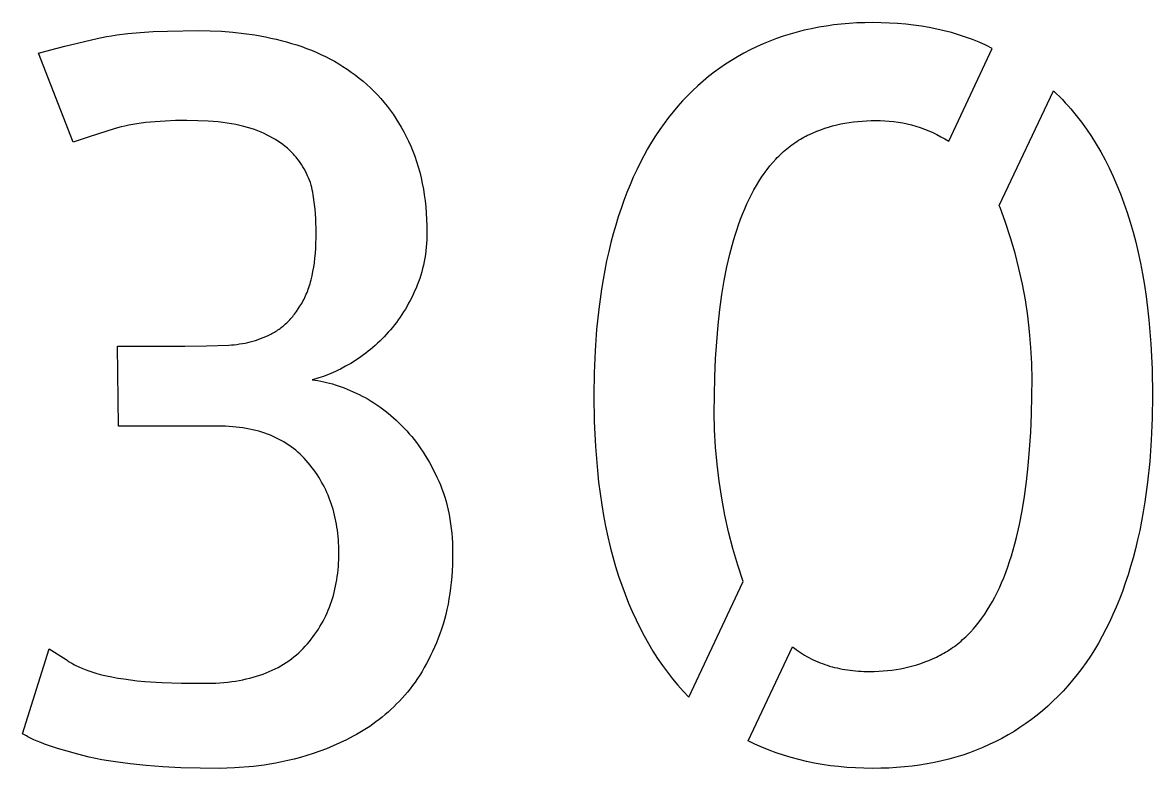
# Model space of a CAD drawing. Header units: millimetres. Extents: x 9.6 to 80, y 10 to 75.
# Drawn here: x 9.77 to 17.44, y 9.97 to 15.03 of the extents above; entities that cross this region are included whole.
import ezdxf

# ---------------------------------------------------------------- set-up
doc = ezdxf.new("R2010")
doc.units = ezdxf.units.MM
doc.header["$MEASUREMENT"] = 0
doc.layers.add('Layer 05', color=6, linetype='Continuous', true_color=0xff00ff)

msp = doc.modelspace()

# ---------------------------------------------------------------- linework, layer by layer
at = {"layer": 'Layer 05'}
for p, q in [((10.4869, 14.9522), (10.5696, 14.9597)), ((10.5696, 14.9597), (10.6589, 14.9656)), ((10.6589, 14.9656), (10.7548, 14.9698)), ((10.7548, 14.9698), (10.9664, 14.9732)), ((10.9664, 14.9732), (11.0448, 14.9719)), ((11.0448, 14.9719), (11.1221, 14.9683)), ((11.1221, 14.9683), (11.1983, 14.9623)), ((11.1983, 14.9623), (11.2735, 14.9539)), ((15.0311, 14.9626), (14.9834, 14.9491)), ((15.0794, 14.9748), (15.0311, 14.9626)), ((15.1284, 14.9857), (15.0794, 14.9748)), ((15.178, 14.9954), (15.1284, 14.9857)), ((15.2282, 15.0037), (15.178, 14.9954)), ((15.2792, 15.0108), (15.2282, 15.0037)), ((15.3307, 15.0166), (15.2792, 15.0108)), ((15.383, 15.0211), (15.3307, 15.0166)), ((15.4359, 15.0243), (15.383, 15.0211)), ((15.4894, 15.0262), (15.4359, 15.0243)), ((15.5436, 15.0268), (15.4894, 15.0262)), ((15.6011, 15.0262), (15.5436, 15.0268)), ((15.6576, 15.0241), (15.6011, 15.0262)), ((15.7133, 15.0207), (15.6576, 15.0241)), ((15.768, 15.0159), (15.7133, 15.0207)), ((15.8219, 15.0098), (15.768, 15.0159)), ((15.8749, 15.0023), (15.8219, 15.0098)), ((15.927, 14.9934), (15.8749, 15.0023)), ((15.9782, 14.9832), (15.927, 14.9934)), ((16.0285, 14.9716), (15.9782, 14.9832)), ((16.0779, 14.9587), (16.0285, 14.9716)), ((10.0596, 14.8674), (10.2785, 14.9195)), ((10.2785, 14.9195), (10.3091, 14.926)), ((10.3091, 14.926), (10.3414, 14.932)), ((10.3414, 14.932), (10.3753, 14.9377)), ((10.3753, 14.9377), (10.4109, 14.943)), ((10.4109, 14.943), (10.4869, 14.9522)), ((11.2735, 14.9539), (11.3476, 14.943)), ((11.3476, 14.943), (11.4207, 14.9297)), ((11.4207, 14.9297), (11.4569, 14.9222)), ((11.4569, 14.9222), (11.4928, 14.9141)), ((11.4928, 14.9141), (11.5284, 14.9053)), ((11.5284, 14.9053), (11.5638, 14.896)), ((11.5638, 14.896), (11.5987, 14.886)), ((11.5987, 14.886), (11.6331, 14.8753)), ((14.7994, 14.8823), (14.755, 14.8624)), ((14.8444, 14.901), (14.7994, 14.8823)), ((14.8901, 14.9183), (14.8444, 14.901)), ((14.9365, 14.9344), (14.8901, 14.9183)), ((14.9834, 14.9491), (14.9365, 14.9344)), ((16.1264, 14.9444), (16.0779, 14.9587)), ((16.1741, 14.9287), (16.1264, 14.9444)), ((16.2208, 14.9117), (16.1741, 14.9287)), ((16.2667, 14.8932), (16.2208, 14.9117)), ((16.3116, 14.8735), (16.2667, 14.8932)), ((9.8792, 14.8188), (9.9646, 14.8427)), ((10.1141, 14.2148), (9.8792, 14.8188)), ((9.9646, 14.8427), (10.0596, 14.8674)), ((11.6331, 14.8753), (11.667, 14.8638)), ((11.667, 14.8638), (11.7003, 14.8517)), ((11.7003, 14.8517), (11.7331, 14.8389)), ((11.7331, 14.8389), (11.7653, 14.8253)), ((11.7653, 14.8253), (11.7969, 14.8111)), ((11.7969, 14.8111), (11.828, 14.7961)), ((14.6686, 14.8189), (14.6267, 14.7954)), ((14.7114, 14.8413), (14.6686, 14.8189)), ((14.755, 14.8624), (14.7114, 14.8413)), ((16.0604, 14.2215), (16.3557, 14.8523)), ((16.3557, 14.8523), (16.3116, 14.8735)), ((11.828, 14.7961), (11.8586, 14.7805)), ((11.8586, 14.7805), (11.8886, 14.7641)), ((11.8886, 14.7641), (11.918, 14.747)), ((11.918, 14.747), (11.9469, 14.7292)), ((11.9469, 14.7292), (11.9753, 14.7107)), ((14.5453, 14.7449), (14.5059, 14.7179)), ((14.5856, 14.7708), (14.5453, 14.7449)), ((14.6267, 14.7954), (14.5856, 14.7708)), ((11.9753, 14.7107), (12.0031, 14.6915)), ((12.0031, 14.6915), (12.0303, 14.6716)), ((12.0303, 14.6716), (12.057, 14.651)), ((14.4295, 14.6602), (14.3926, 14.6297)), ((14.4673, 14.6896), (14.4295, 14.6602)), ((14.5059, 14.7179), (14.4673, 14.6896)), ((12.057, 14.651), (12.0831, 14.6297)), ((12.0831, 14.6297), (12.1085, 14.6076)), ((12.1085, 14.6076), (12.1333, 14.5848)), ((12.1333, 14.5848), (12.1573, 14.5612)), ((14.3565, 14.5979), (14.3213, 14.565)), ((14.3926, 14.6297), (14.3565, 14.5979)), ((12.1573, 14.5612), (12.1807, 14.537)), ((12.1807, 14.537), (12.2033, 14.512)), ((12.2033, 14.512), (12.2253, 14.4862)), ((14.2869, 14.5308), (14.2534, 14.4955)), ((14.3213, 14.565), (14.2869, 14.5308)), ((16.4027, 13.7852), (16.7718, 14.5638)), ((16.7718, 14.5638), (16.7922, 14.5443)), ((16.7922, 14.5443), (16.8123, 14.5244)), ((16.8123, 14.5244), (16.8321, 14.504)), ((16.8321, 14.504), (16.8516, 14.4833)), ((12.2253, 14.4862), (12.2466, 14.4597)), ((12.2466, 14.4597), (12.2673, 14.4325)), ((12.2673, 14.4325), (12.2872, 14.4046)), ((14.2206, 14.4591), (14.1888, 14.4214)), ((14.2534, 14.4955), (14.2206, 14.4591)), ((16.8516, 14.4833), (16.8707, 14.4622)), ((16.8707, 14.4622), (16.8896, 14.4407)), ((16.8896, 14.4407), (16.9264, 14.3964)), ((10.6082, 14.3482), (10.5779, 14.3444)), ((10.6718, 14.3544), (10.6082, 14.3482)), ((10.7393, 14.3589), (10.6718, 14.3544)), ((10.8107, 14.3615), (10.7393, 14.3589)), ((10.8859, 14.3624), (10.8107, 14.3615)), ((10.961, 14.3613), (10.8859, 14.3624)), ((11.0319, 14.358), (10.961, 14.3613)), ((11.0658, 14.3555), (11.0319, 14.358)), ((11.0986, 14.3525), (11.0658, 14.3555)), ((11.1303, 14.3489), (11.0986, 14.3525)), ((11.1611, 14.3448), (11.1303, 14.3489)), ((12.2872, 14.4046), (12.3065, 14.3759)), ((12.3065, 14.3759), (12.3251, 14.3465)), ((12.3251, 14.3465), (12.343, 14.3163)), ((14.1577, 14.3826), (14.1275, 14.3425)), ((14.1888, 14.4214), (14.1577, 14.3826)), ((15.3555, 14.3444), (15.3841, 14.3492)), ((15.3841, 14.3492), (15.4131, 14.3532)), ((15.4131, 14.3532), (15.4425, 14.3565)), ((15.4425, 14.3565), (15.4723, 14.3591)), ((15.4723, 14.3591), (15.5024, 14.3609)), ((15.5024, 14.3609), (15.5329, 14.362)), ((15.5329, 14.362), (15.5638, 14.3624)), ((15.5638, 14.3624), (15.5946, 14.3623)), ((15.5946, 14.3623), (15.6253, 14.3611)), ((15.6253, 14.3611), (15.656, 14.3589)), ((15.656, 14.3589), (15.6867, 14.3556)), ((15.6867, 14.3556), (15.7171, 14.3513)), ((15.7171, 14.3513), (15.7475, 14.3459)), ((15.7475, 14.3459), (15.7776, 14.3396)), ((16.9264, 14.3964), (16.9619, 14.3505)), ((16.9619, 14.3505), (16.9963, 14.303)), ((10.3926, 14.3054), (10.2307, 14.2542)), ((10.4162, 14.3123), (10.3926, 14.3054)), ((10.4407, 14.3187), (10.4162, 14.3123)), ((10.4662, 14.3248), (10.4407, 14.3187)), ((10.4927, 14.3303), (10.4662, 14.3248)), ((10.5201, 14.3355), (10.4927, 14.3303)), ((10.5485, 14.3401), (10.5201, 14.3355)), ((10.5779, 14.3444), (10.5485, 14.3401)), ((11.1908, 14.3401), (11.1611, 14.3448)), ((11.2194, 14.3349), (11.1908, 14.3401)), ((11.247, 14.3291), (11.2194, 14.3349)), ((11.2735, 14.3228), (11.247, 14.3291)), ((11.299, 14.3159), (11.2735, 14.3228)), ((11.3234, 14.3085), (11.299, 14.3159)), ((11.3468, 14.3005), (11.3234, 14.3085)), ((11.3581, 14.2963), (11.3468, 14.3005)), ((11.3691, 14.2919), (11.3581, 14.2963)), ((11.3906, 14.283), (11.3691, 14.2919)), ((11.4114, 14.2736), (11.3906, 14.283)), ((11.4316, 14.264), (11.4114, 14.2736)), ((12.343, 14.3163), (12.3602, 14.2854)), ((12.3602, 14.2854), (12.3768, 14.2538)), ((14.0983, 14.3012), (14.0699, 14.2587)), ((14.1275, 14.3425), (14.0983, 14.3012)), ((15.1016, 14.2625), (15.1141, 14.2685)), ((15.1141, 14.2685), (15.1394, 14.2798)), ((15.1394, 14.2798), (15.1652, 14.2905)), ((15.1652, 14.2905), (15.1912, 14.3004)), ((15.1912, 14.3004), (15.2177, 14.3096)), ((15.2177, 14.3096), (15.2445, 14.318)), ((15.2445, 14.318), (15.2717, 14.3257)), ((15.2717, 14.3257), (15.2993, 14.3327)), ((15.2993, 14.3327), (15.3272, 14.3389)), ((15.3272, 14.3389), (15.3555, 14.3444)), ((15.7776, 14.3396), (15.8075, 14.3322)), ((15.8075, 14.3322), (15.8371, 14.3238)), ((15.8371, 14.3238), (15.8664, 14.3143)), ((15.8664, 14.3143), (15.8954, 14.3039)), ((15.8954, 14.3039), (15.924, 14.2926)), ((15.924, 14.2926), (15.9522, 14.2802)), ((15.9522, 14.2802), (15.98, 14.2669)), ((16.9963, 14.303), (17.0294, 14.2538)), ((10.2307, 14.2542), (10.1141, 14.2148)), ((11.4511, 14.254), (11.4316, 14.264)), ((11.47, 14.2436), (11.4511, 14.254)), ((11.4882, 14.233), (11.47, 14.2436)), ((11.5058, 14.2219), (11.4882, 14.233)), ((11.5227, 14.2106), (11.5058, 14.2219)), ((11.5389, 14.1989), (11.5227, 14.2106)), ((11.5545, 14.1868), (11.5389, 14.1989)), ((12.3768, 14.2538), (12.3926, 14.2215)), ((12.3926, 14.2215), (12.4077, 14.1884)), ((14.0424, 14.215), (14.0158, 14.17)), ((14.0699, 14.2587), (14.0424, 14.215)), ((14.9828, 14.1884), (14.9942, 14.197)), ((14.9942, 14.197), (15.0056, 14.2053)), ((15.0056, 14.2053), (15.0172, 14.2133)), ((15.0172, 14.2133), (15.0289, 14.2211)), ((15.0289, 14.2211), (15.0407, 14.2286)), ((15.0407, 14.2286), (15.0526, 14.2359)), ((15.0526, 14.2359), (15.0647, 14.2429)), ((15.0647, 14.2429), (15.0769, 14.2497)), ((15.0769, 14.2497), (15.0892, 14.2562)), ((15.0892, 14.2562), (15.1016, 14.2625)), ((15.98, 14.2669), (16.0073, 14.2527)), ((16.0073, 14.2527), (16.0341, 14.2375)), ((16.0341, 14.2375), (16.0604, 14.2215)), ((17.0294, 14.2538), (17.0612, 14.203)), ((17.0612, 14.203), (17.0919, 14.1506)), ((11.562, 14.1807), (11.5545, 14.1868)), ((11.5694, 14.1744), (11.562, 14.1807)), ((11.5766, 14.1681), (11.5694, 14.1744)), ((11.5837, 14.1617), (11.5766, 14.1681)), ((11.5906, 14.1552), (11.5837, 14.1617)), ((11.5973, 14.1486), (11.5906, 14.1552)), ((11.6039, 14.142), (11.5973, 14.1486)), ((11.6103, 14.1352), (11.6039, 14.142)), ((11.6165, 14.1284), (11.6103, 14.1352)), ((11.6226, 14.1215), (11.6165, 14.1284)), ((11.6285, 14.1145), (11.6226, 14.1215)), ((12.4077, 14.1884), (12.4217, 14.1546)), ((12.4217, 14.1546), (12.4348, 14.12)), ((12.4348, 14.12), (12.4469, 14.0847)), ((13.99, 14.1238), (13.9652, 14.0764)), ((14.0158, 14.17), (13.99, 14.1238)), ((14.8963, 14.1107), (14.9067, 14.1213)), ((14.9067, 14.1213), (14.9172, 14.1317)), ((14.9172, 14.1317), (14.9279, 14.1418)), ((14.9279, 14.1418), (14.9386, 14.1516)), ((14.9386, 14.1516), (14.9495, 14.1612)), ((14.9495, 14.1612), (14.9605, 14.1705)), ((14.9605, 14.1705), (14.9716, 14.1796)), ((14.9716, 14.1796), (14.9828, 14.1884)), ((17.0919, 14.1506), (17.1213, 14.0966)), ((11.6342, 14.1074), (11.6285, 14.1145)), ((11.6453, 14.093), (11.6342, 14.1074)), ((11.6558, 14.0785), (11.6453, 14.093)), ((11.6657, 14.0639), (11.6558, 14.0785)), ((11.6751, 14.0491), (11.6657, 14.0639)), ((11.684, 14.0341), (11.6751, 14.0491)), ((12.4469, 14.0847), (12.4581, 14.0487)), ((12.4581, 14.0487), (12.4683, 14.012)), ((13.9652, 14.0764), (13.9413, 14.0277)), ((14.8268, 14.0294), (14.8461, 14.0539)), ((14.8461, 14.0539), (14.8658, 14.0774)), ((14.8658, 14.0774), (14.886, 14.0999)), ((14.886, 14.0999), (14.8963, 14.1107)), ((17.1213, 14.0966), (17.1494, 14.0409)), ((17.1494, 14.0409), (17.1764, 13.9836)), ((11.6923, 14.019), (11.684, 14.0341)), ((11.7, 14.0037), (11.6923, 14.019)), ((11.7072, 13.9883), (11.7, 14.0037)), ((11.7139, 13.9727), (11.7072, 13.9883)), ((11.72, 13.9569), (11.7139, 13.9727)), ((12.4683, 14.012), (12.4775, 13.9745)), ((12.4775, 13.9745), (12.4857, 13.9362)), ((13.9182, 13.9778), (13.8961, 13.9266)), ((13.9413, 14.0277), (13.9182, 13.9778)), ((14.7718, 13.9497), (14.7897, 13.9773)), ((14.7897, 13.9773), (14.808, 14.0038)), ((14.808, 14.0038), (14.8268, 14.0294)), ((17.1764, 13.9836), (17.2021, 13.9247)), ((11.7255, 13.941), (11.72, 13.9569)), ((11.7305, 13.9249), (11.7255, 13.941)), ((11.7349, 13.9087), (11.7305, 13.9249)), ((11.7388, 13.8923), (11.7349, 13.9087)), ((11.7422, 13.8758), (11.7388, 13.8923)), ((12.4857, 13.9362), (12.493, 13.8973)), ((12.493, 13.8973), (12.4993, 13.8576)), ((13.8961, 13.9266), (13.8748, 13.8743)), ((14.7212, 13.8608), (14.7376, 13.8914)), ((14.7376, 13.8914), (14.7544, 13.921)), ((14.7544, 13.921), (14.7718, 13.9497)), ((17.2021, 13.9247), (17.2266, 13.8642)), ((11.745, 13.8591), (11.7422, 13.8758)), ((11.7538, 13.7928), (11.745, 13.8591)), ((12.4993, 13.8576), (12.5047, 13.8172)), ((12.5047, 13.8172), (12.509, 13.776)), ((13.8544, 13.8207), (13.835, 13.7658)), ((13.8748, 13.8743), (13.8544, 13.8207)), ((14.69, 13.7964), (14.7053, 13.8291)), ((14.7053, 13.8291), (14.7212, 13.8608)), ((17.2266, 13.8642), (17.2498, 13.802)), ((11.7572, 13.7603), (11.7538, 13.7928)), ((11.7601, 13.7282), (11.7572, 13.7603)), ((12.509, 13.776), (12.5124, 13.7341)), ((12.5124, 13.7341), (12.5148, 13.6915)), ((13.835, 13.7658), (13.8164, 13.7098)), ((14.6607, 13.7279), (14.6751, 13.7626)), ((14.6751, 13.7626), (14.69, 13.7964)), ((16.4094, 13.7718), (16.4027, 13.7852)), ((16.4465, 13.6699), (16.4094, 13.7718)), ((17.2498, 13.802), (17.2718, 13.7383)), ((17.2718, 13.7383), (17.2925, 13.6728)), ((11.7623, 13.6965), (11.7601, 13.7282)), ((11.7638, 13.6653), (11.7623, 13.6965)), ((11.7648, 13.6344), (11.7638, 13.6653)), ((12.5148, 13.6915), (12.5163, 13.6481)), ((13.8164, 13.7098), (13.7987, 13.6525)), ((14.6205, 13.6175), (14.6334, 13.6553)), ((14.6334, 13.6553), (14.6468, 13.6921)), ((14.6468, 13.6921), (14.6607, 13.7279)), ((16.4801, 13.5668), (16.4465, 13.6699)), ((17.2925, 13.6728), (17.3119, 13.6058)), ((11.7651, 13.604), (11.7648, 13.6344)), ((11.7648, 13.5668), (11.7651, 13.604)), ((12.5165, 13.5782), (12.5156, 13.5526)), ((12.5163, 13.6481), (12.5168, 13.604)), ((12.5168, 13.604), (12.5165, 13.5782)), ((13.7819, 13.594), (13.766, 13.5342)), ((13.7987, 13.6525), (13.7819, 13.594)), ((14.5963, 13.5388), (14.6082, 13.5787)), ((14.6082, 13.5787), (14.6205, 13.6175)), ((17.3119, 13.6058), (17.33, 13.5371)), ((11.762, 13.4957), (11.7637, 13.5307)), ((11.7637, 13.5307), (11.7648, 13.5668)), ((12.5122, 13.5023), (12.5096, 13.4776)), ((12.5142, 13.5273), (12.5122, 13.5023)), ((12.5156, 13.5526), (12.5142, 13.5273)), ((13.766, 13.5342), (13.7512, 13.4733)), ((14.574, 13.456), (14.5963, 13.5388)), ((16.5104, 13.4626), (16.4801, 13.5668)), ((17.33, 13.5371), (17.3467, 13.4669)), ((11.7528, 13.3973), (11.7566, 13.429)), ((11.7566, 13.429), (11.7596, 13.4618)), ((11.7596, 13.4618), (11.762, 13.4957)), ((12.5026, 13.429), (12.4983, 13.4052)), ((12.5064, 13.4532), (12.5026, 13.429)), ((12.5096, 13.4776), (12.5064, 13.4532)), ((13.7512, 13.4733), (13.7374, 13.4112)), ((14.5537, 13.3691), (14.574, 13.456)), ((16.5371, 13.3575), (16.5104, 13.4626)), ((17.3467, 13.4669), (17.3621, 13.395)), ((11.7433, 13.3372), (11.7484, 13.3667)), ((11.7484, 13.3667), (11.7528, 13.3973)), ((12.4879, 13.3584), (12.4819, 13.3354)), ((12.4934, 13.3816), (12.4879, 13.3584)), ((12.4983, 13.4052), (12.4934, 13.3816)), ((13.7246, 13.3479), (13.7129, 13.2835)), ((13.7374, 13.4112), (13.7246, 13.3479)), ((14.5355, 13.2777), (14.5537, 13.3691)), ((16.5604, 13.2516), (16.5371, 13.3575)), ((17.3621, 13.395), (17.3761, 13.3214)), ((11.7275, 13.2683), (11.731, 13.2816)), ((11.731, 13.2816), (11.7375, 13.3089)), ((11.7375, 13.3089), (11.7433, 13.3372)), ((12.468, 13.2903), (12.4603, 13.2682)), ((12.4753, 13.3127), (12.468, 13.2903)), ((12.4819, 13.3354), (12.4753, 13.3127)), ((13.7129, 13.2835), (13.7021, 13.2179)), ((14.5195, 13.1812), (14.5355, 13.2777)), ((17.3761, 13.3214), (17.3888, 13.2463)), ((11.6983, 13.1834), (11.703, 13.1947)), ((11.703, 13.1947), (11.7075, 13.2063)), ((11.7075, 13.2063), (11.7118, 13.2182)), ((11.7118, 13.2182), (11.716, 13.2303)), ((11.716, 13.2303), (11.72, 13.2427)), ((11.72, 13.2427), (11.7239, 13.2554)), ((11.7239, 13.2554), (11.7275, 13.2683)), ((12.4336, 13.2036), (12.4239, 13.1827)), ((12.443, 13.2248), (12.4336, 13.2036)), ((12.4519, 13.2464), (12.443, 13.2248)), ((12.4603, 13.2682), (12.4519, 13.2464)), ((13.7021, 13.2179), (13.6837, 13.0831)), ((16.5802, 13.1449), (16.5604, 13.2516)), ((17.3888, 13.2463), (17.4002, 13.1695)), ((11.6553, 13.1021), (11.6668, 13.1212)), ((11.6668, 13.1212), (11.6779, 13.1409)), ((11.6779, 13.1409), (11.6832, 13.1511)), ((11.6832, 13.1511), (11.6884, 13.1616)), ((11.6884, 13.1616), (11.6934, 13.1724)), ((11.6934, 13.1724), (11.6983, 13.1834)), ((12.3929, 13.1221), (12.3819, 13.1026)), ((12.4035, 13.142), (12.3929, 13.1221)), ((12.4139, 13.1622), (12.4035, 13.142)), ((12.4239, 13.1827), (12.4139, 13.1622)), ((14.5057, 13.0797), (14.5195, 13.1812)), ((16.5965, 13.0377), (16.5802, 13.1449)), ((17.4002, 13.1695), (17.4102, 13.0911)), ((11.6058, 13.0333), (11.6123, 13.0413)), ((11.6123, 13.0413), (11.6187, 13.0494)), ((11.6187, 13.0494), (11.6251, 13.0578)), ((11.6251, 13.0578), (11.6313, 13.0663)), ((11.6313, 13.0663), (11.6435, 13.0838)), ((11.6435, 13.0838), (11.6553, 13.1021)), ((12.3472, 13.0461), (12.3349, 13.0279)), ((12.3591, 13.0646), (12.3472, 13.0461)), ((12.3706, 13.0834), (12.3591, 13.0646)), ((12.3819, 13.1026), (12.3706, 13.0834)), ((13.6837, 13.0831), (13.6694, 12.9435)), ((14.4941, 12.9732), (14.5057, 13.0797)), ((17.4102, 13.0911), (17.4189, 13.011)), ((11.5357, 12.9639), (11.5431, 12.97)), ((11.5431, 12.97), (11.5504, 12.9763)), ((11.5504, 12.9763), (11.5577, 12.9828)), ((11.5577, 12.9828), (11.5648, 12.9895)), ((11.5648, 12.9895), (11.5719, 12.9963)), ((11.5719, 12.9963), (11.5789, 13.0034)), ((11.5789, 13.0034), (11.5857, 13.0106)), ((11.5857, 13.0106), (11.5925, 13.018)), ((11.5925, 13.018), (11.5992, 13.0256)), ((11.5992, 13.0256), (11.6058, 13.0333)), ((12.2964, 12.9755), (12.2829, 12.9587)), ((12.3096, 12.9927), (12.2964, 12.9755)), ((12.3224, 13.0101), (12.3096, 12.9927)), ((12.3349, 13.0279), (12.3224, 13.0101)), ((14.4847, 12.8616), (14.4941, 12.9732)), ((16.6091, 12.9299), (16.5965, 13.0377)), ((17.4189, 13.011), (17.4262, 12.9293)), ((11.3882, 12.883), (11.4055, 12.8897)), ((11.4055, 12.8897), (11.4226, 12.8969)), ((11.4226, 12.8969), (11.4395, 12.9046)), ((11.4395, 12.9046), (11.4564, 12.9128)), ((11.4564, 12.9128), (11.4647, 12.917)), ((11.4647, 12.917), (11.473, 12.9215)), ((11.473, 12.9215), (11.4811, 12.9262)), ((11.4811, 12.9262), (11.4892, 12.931)), ((11.4892, 12.931), (11.4972, 12.936)), ((11.4972, 12.936), (11.5051, 12.9412)), ((11.5051, 12.9412), (11.5129, 12.9466)), ((11.5129, 12.9466), (11.5206, 12.9522)), ((11.5206, 12.9522), (11.5282, 12.9579)), ((11.5282, 12.9579), (11.5357, 12.9639)), ((12.2261, 12.895), (12.2113, 12.8799)), ((12.2407, 12.9104), (12.2261, 12.895)), ((12.255, 12.9262), (12.2407, 12.9104)), ((12.2691, 12.9423), (12.255, 12.9262)), ((12.2829, 12.9587), (12.2691, 12.9423)), ((13.6694, 12.9435), (13.6592, 12.7993)), ((16.6183, 12.8219), (16.6091, 12.9299)), ((17.4262, 12.9293), (17.4323, 12.8461)), ((10.4228, 12.2886), (10.4161, 12.8322)), ((10.4161, 12.8322), (10.8725, 12.8322)), ((10.8725, 12.8322), (11.021, 12.8339)), ((11.021, 12.8339), (11.1711, 12.8389)), ((11.1711, 12.8389), (11.19, 12.84)), ((11.19, 12.84), (11.2086, 12.8415)), ((11.2086, 12.8415), (11.2272, 12.8436)), ((11.2272, 12.8436), (11.2456, 12.8461)), ((11.2456, 12.8461), (11.2639, 12.849)), ((11.2639, 12.849), (11.282, 12.8525)), ((11.282, 12.8525), (11.3001, 12.8564)), ((11.3001, 12.8564), (11.318, 12.8607)), ((11.318, 12.8607), (11.3357, 12.8656)), ((11.3357, 12.8656), (11.3533, 12.8709)), ((11.3533, 12.8709), (11.3708, 12.8767)), ((11.3708, 12.8767), (11.3882, 12.883)), ((12.1501, 12.8229), (12.1342, 12.8096)), ((12.1657, 12.8367), (12.1501, 12.8229)), ((12.1811, 12.8507), (12.1657, 12.8367)), ((12.1963, 12.8651), (12.1811, 12.8507)), ((12.2113, 12.8799), (12.1963, 12.8651)), ((14.4776, 12.745), (14.4847, 12.8616)), ((16.6238, 12.7135), (16.6183, 12.8219)), ((17.4323, 12.8461), (17.4403, 12.6746)), ((12.0348, 12.7364), (12.0175, 12.7254)), ((12.0519, 12.7478), (12.0348, 12.7364)), ((12.0688, 12.7594), (12.0519, 12.7478)), ((12.0855, 12.7715), (12.0688, 12.7594)), ((12.1019, 12.7838), (12.0855, 12.7715)), ((12.1182, 12.7965), (12.1019, 12.7838)), ((12.1342, 12.8096), (12.1182, 12.7965)), ((13.6592, 12.7993), (13.6531, 12.6503)), ((14.4726, 12.6233), (14.4776, 12.745)), ((11.8971, 12.6599), (11.8805, 12.6523)), ((11.9139, 12.6679), (11.8971, 12.6599)), ((11.9308, 12.6764), (11.9139, 12.6679)), ((11.9651, 12.6947), (11.9308, 12.6764)), ((12, 12.7148), (11.9651, 12.6947)), ((12.0175, 12.7254), (12, 12.7148)), ((16.6258, 12.6051), (16.6238, 12.7135)), ((17.4403, 12.6746), (17.443, 12.4966)), ((11.7534, 12.6076), (11.7383, 12.604)), ((11.7383, 12.604), (11.7576, 12.6013)), ((11.7688, 12.6116), (11.7534, 12.6076)), ((11.7576, 12.6013), (11.777, 12.598)), ((11.7843, 12.6161), (11.7688, 12.6116)), ((11.777, 12.598), (11.7965, 12.5944)), ((11.7999, 12.621), (11.7843, 12.6161)), ((11.7965, 12.5944), (11.8161, 12.5902)), ((11.8157, 12.6264), (11.7999, 12.621)), ((11.8317, 12.6322), (11.8157, 12.6264)), ((11.8161, 12.5902), (11.8357, 12.5855)), ((11.8478, 12.6384), (11.8317, 12.6322)), ((11.8357, 12.5855), (11.8554, 12.5804)), ((11.8641, 12.6451), (11.8478, 12.6384)), ((11.8805, 12.6523), (11.8641, 12.6451)), ((13.6531, 12.6503), (13.651, 12.4966)), ((14.4698, 12.4966), (14.4726, 12.6233)), ((16.6242, 12.4966), (16.6258, 12.6051)), ((11.8554, 12.5804), (11.8752, 12.5748)), ((11.8752, 12.5748), (11.8951, 12.5688)), ((11.8951, 12.5688), (11.9151, 12.5623)), ((11.9151, 12.5623), (11.9351, 12.5553)), ((11.9351, 12.5553), (11.9553, 12.5478)), ((11.9553, 12.5478), (11.9755, 12.5398)), ((11.9755, 12.5398), (11.9957, 12.5314)), ((11.9957, 12.5314), (12.0161, 12.5225)), ((12.0161, 12.5225), (12.057, 12.5034)), ((12.057, 12.5034), (12.0775, 12.493)), ((12.0775, 12.493), (12.0978, 12.4822)), ((12.0978, 12.4822), (12.1179, 12.4708)), ((12.1179, 12.4708), (12.1378, 12.4589)), ((12.1378, 12.4589), (12.1575, 12.4465)), ((12.1575, 12.4465), (12.1771, 12.4335)), ((12.1771, 12.4335), (12.1964, 12.42)), ((13.651, 12.4966), (13.6536, 12.3204)), ((14.4683, 12.38), (14.4698, 12.4966)), ((16.6214, 12.3699), (16.6242, 12.4966)), ((17.443, 12.4966), (17.4409, 12.3429)), ((12.1964, 12.42), (12.2156, 12.406)), ((12.2156, 12.406), (12.2346, 12.3915)), ((12.2346, 12.3915), (12.2534, 12.3765)), ((12.2534, 12.3765), (12.272, 12.3609)), ((12.272, 12.3609), (12.2905, 12.3448)), ((14.4706, 12.2633), (14.4683, 12.38)), ((16.6164, 12.2481), (16.6214, 12.3699)), ((11.1007, 12.2886), (10.4228, 12.2886)), ((11.1256, 12.2883), (11.1007, 12.2886)), ((11.1502, 12.2876), (11.1256, 12.2883)), ((11.1745, 12.2864), (11.1502, 12.2876)), ((11.1983, 12.2847), (11.1745, 12.2864)), ((11.2218, 12.2825), (11.1983, 12.2847)), ((11.2448, 12.2799), (11.2218, 12.2825)), ((11.2675, 12.2767), (11.2448, 12.2799)), ((11.2898, 12.2731), (11.2675, 12.2767)), ((12.2905, 12.3448), (12.3087, 12.3282)), ((12.3087, 12.3282), (12.3268, 12.311)), ((12.3268, 12.311), (12.3447, 12.2934)), ((12.3447, 12.2934), (12.3624, 12.2752)), ((12.3624, 12.2752), (12.3799, 12.2565)), ((13.6536, 12.3204), (13.6615, 12.1508)), ((17.4409, 12.3429), (17.4348, 12.1938)), ((11.3118, 12.2689), (11.2898, 12.2731)), ((11.3333, 12.2643), (11.3118, 12.2689)), ((11.3545, 12.2592), (11.3333, 12.2643)), ((11.3753, 12.2537), (11.3545, 12.2592)), ((11.3957, 12.2476), (11.3753, 12.2537)), ((11.4158, 12.2411), (11.3957, 12.2476)), ((11.4354, 12.234), (11.4158, 12.2411)), ((11.4547, 12.2265), (11.4354, 12.234)), ((11.4736, 12.2185), (11.4547, 12.2265)), ((11.4921, 12.21), (11.4736, 12.2185)), ((11.5102, 12.201), (11.4921, 12.21)), ((11.528, 12.1916), (11.5102, 12.201)), ((12.3799, 12.2565), (12.3969, 12.2373)), ((12.3969, 12.2373), (12.4136, 12.2176)), ((12.4136, 12.2176), (12.4299, 12.1974)), ((12.4299, 12.1974), (12.4459, 12.1767)), ((14.4768, 12.1467), (14.4706, 12.2633)), ((16.6092, 12.1312), (16.6164, 12.2481)), ((11.5454, 12.1816), (11.528, 12.1916)), ((11.5624, 12.1712), (11.5454, 12.1816)), ((11.579, 12.1603), (11.5624, 12.1712)), ((11.5952, 12.1489), (11.579, 12.1603)), ((11.6111, 12.137), (11.5952, 12.1489)), ((11.6265, 12.1247), (11.6111, 12.137)), ((11.6416, 12.1118), (11.6265, 12.1247)), ((12.4459, 12.1767), (12.4615, 12.1555)), ((12.4615, 12.1555), (12.4767, 12.1338)), ((12.4767, 12.1338), (12.4916, 12.1116)), ((13.6615, 12.1508), (13.6674, 12.0685)), ((14.4869, 12.0305), (14.4768, 12.1467)), ((16.5998, 12.0193), (16.6092, 12.1312)), ((17.4348, 12.1938), (17.4245, 12.0493)), ((11.6564, 12.0985), (11.6416, 12.1118)), ((11.6707, 12.0846), (11.6564, 12.0985)), ((11.6846, 12.0703), (11.6707, 12.0846)), ((11.6982, 12.0555), (11.6846, 12.0703)), ((11.7114, 12.0403), (11.6982, 12.0555)), ((12.4916, 12.1116), (12.5061, 12.0889)), ((12.5061, 12.0889), (12.5202, 12.0657)), ((12.5202, 12.0657), (12.534, 12.042)), ((13.6674, 12.0685), (13.6746, 11.9878)), ((17.4245, 12.0493), (17.4102, 11.9094)), ((11.7242, 12.0246), (11.7114, 12.0403)), ((11.7366, 12.0088), (11.7242, 12.0246)), ((11.7486, 11.9927), (11.7366, 12.0088)), ((11.7602, 11.9764), (11.7486, 11.9927)), ((11.7713, 11.9599), (11.7602, 11.9764)), ((12.534, 12.042), (12.5474, 12.0178)), ((12.5474, 12.0178), (12.5604, 11.9931)), ((12.5604, 11.9931), (12.5731, 11.968)), ((12.5731, 11.968), (12.5854, 11.9423)), ((13.6746, 11.9878), (13.6831, 11.9088)), ((14.5009, 11.9146), (14.4869, 12.0305)), ((16.5882, 11.9123), (16.5998, 12.0193)), ((11.7821, 11.9431), (11.7713, 11.9599)), ((11.7925, 11.9262), (11.7821, 11.9431)), ((11.8024, 11.909), (11.7925, 11.9262)), ((11.812, 11.8916), (11.8024, 11.909)), ((11.8211, 11.8739), (11.812, 11.8916)), ((12.5854, 11.9423), (12.5973, 11.9161)), ((12.5973, 11.9161), (12.6087, 11.8894)), ((13.6831, 11.9088), (13.693, 11.8314)), ((14.5187, 11.7993), (14.5009, 11.9146)), ((16.5745, 11.8102), (16.5882, 11.9123)), ((17.4102, 11.9094), (17.3918, 11.7741)), ((11.8299, 11.8561), (11.8211, 11.8739)), ((11.8382, 11.838), (11.8299, 11.8561)), ((11.8461, 11.8197), (11.8382, 11.838)), ((11.8536, 11.8011), (11.8461, 11.8197)), ((12.6087, 11.8894), (12.6193, 11.8623)), ((12.6193, 11.8623), (12.6292, 11.8346)), ((12.6292, 11.8346), (12.6384, 11.8064)), ((13.693, 11.8314), (13.7041, 11.7556)), ((11.8607, 11.7824), (11.8536, 11.8011)), ((11.8674, 11.7634), (11.8607, 11.7824)), ((11.8737, 11.7442), (11.8674, 11.7634)), ((11.8796, 11.7248), (11.8737, 11.7442)), ((12.6384, 11.8064), (12.6469, 11.7777)), ((12.6469, 11.7777), (12.6546, 11.7486)), ((12.6546, 11.7486), (12.6615, 11.7189)), ((13.7041, 11.7556), (13.7165, 11.6816)), ((14.5403, 11.6846), (14.5187, 11.7993)), ((16.5585, 11.713), (16.5745, 11.8102)), ((17.3918, 11.7741), (17.3811, 11.7082)), ((11.8851, 11.7052), (11.8796, 11.7248)), ((11.8902, 11.6853), (11.8851, 11.7052)), ((11.8949, 11.6652), (11.8902, 11.6853)), ((11.8991, 11.6449), (11.8949, 11.6652)), ((12.6615, 11.7189), (12.6678, 11.6888)), ((12.6678, 11.6888), (12.6733, 11.6581)), ((13.7165, 11.6816), (13.7303, 11.6092)), ((14.5657, 11.5707), (14.5403, 11.6846)), ((16.5403, 11.6208), (16.5585, 11.713)), ((17.3811, 11.7082), (17.3693, 11.6435)), ((11.903, 11.6244), (11.8991, 11.6449)), ((11.9065, 11.6036), (11.903, 11.6244)), ((11.9095, 11.5826), (11.9065, 11.6036)), ((12.6733, 11.6581), (12.6781, 11.6269)), ((12.6781, 11.6269), (12.6821, 11.5953)), ((12.6821, 11.5953), (12.6854, 11.5631)), ((13.7303, 11.6092), (13.7454, 11.5384)), ((16.52, 11.5332), (16.5403, 11.6208)), ((17.3693, 11.6435), (17.3566, 11.5799)), ((11.9121, 11.5614), (11.9095, 11.5826)), ((11.9144, 11.54), (11.9121, 11.5614)), ((11.9162, 11.5184), (11.9144, 11.54)), ((11.9176, 11.4965), (11.9162, 11.5184)), ((12.6854, 11.5631), (12.688, 11.5305)), ((12.688, 11.5305), (12.6898, 11.4973)), ((13.7454, 11.5384), (13.7618, 11.4693)), ((14.5949, 11.4577), (14.5657, 11.5707)), ((16.5091, 11.491), (16.52, 11.5332)), ((17.3428, 11.5174), (17.3279, 11.4561)), ((17.3566, 11.5799), (17.3428, 11.5174)), ((11.9187, 11.4744), (11.9176, 11.4965)), ((11.9193, 11.4521), (11.9187, 11.4744)), ((11.9195, 11.4295), (11.9193, 11.4521)), ((12.6898, 11.4973), (12.6909, 11.4637)), ((12.6909, 11.4637), (12.6913, 11.4295)), ((13.7618, 11.4693), (13.7795, 11.4018)), ((14.6278, 11.3457), (14.5949, 11.4577)), ((16.4858, 11.4098), (16.4977, 11.4499)), ((16.4977, 11.4499), (16.5091, 11.491)), ((17.3279, 11.4561), (17.3121, 11.396)), ((11.9159, 11.3359), (11.9175, 11.359)), ((11.9175, 11.359), (11.9186, 11.3822)), ((11.9186, 11.3822), (11.9192, 11.4057)), ((11.9192, 11.4057), (11.9195, 11.4295)), ((12.6909, 11.3879), (12.6898, 11.3471)), ((12.6913, 11.4295), (12.6909, 11.3879)), ((13.7795, 11.4018), (13.7985, 11.336)), ((16.4605, 11.333), (16.4734, 11.3709)), ((16.4734, 11.3709), (16.4858, 11.4098)), ((17.3121, 11.396), (17.2953, 11.337)), ((11.9085, 11.2684), (11.9114, 11.2907)), ((11.9114, 11.2907), (11.9139, 11.3132)), ((11.9139, 11.3132), (11.9159, 11.3359)), ((12.6879, 11.3069), (12.6852, 11.2674)), ((12.6898, 11.3471), (12.6879, 11.3069)), ((13.7985, 11.336), (13.8188, 11.2718)), ((14.6644, 11.2349), (14.6278, 11.3457)), ((16.4333, 11.2604), (16.4471, 11.2961)), ((16.4471, 11.2961), (16.4605, 11.333)), ((17.2775, 11.2794), (17.2589, 11.2229)), ((17.2953, 11.337), (17.2775, 11.2794)), ((11.8925, 11.182), (11.8972, 11.2032)), ((11.8972, 11.2032), (11.9014, 11.2247)), ((11.9014, 11.2247), (11.9052, 11.2464)), ((11.9052, 11.2464), (11.9085, 11.2684)), ((12.6818, 11.2286), (12.6776, 11.1906)), ((12.6852, 11.2674), (12.6818, 11.2286)), ((13.8188, 11.2718), (13.8403, 11.2092)), ((13.8403, 11.2092), (13.8629, 11.1481)), ((14.2953, 10.4497), (14.6644, 11.2349)), ((16.404, 11.1921), (16.4189, 11.2257)), ((16.4189, 11.2257), (16.4333, 11.2604)), ((17.2589, 11.2229), (17.2393, 11.1678)), ((11.8758, 11.1198), (11.8818, 11.1403)), ((11.8818, 11.1403), (11.8874, 11.161)), ((11.8874, 11.161), (11.8925, 11.182)), ((12.6726, 11.1532), (12.6669, 11.1166)), ((12.6776, 11.1906), (12.6726, 11.1532)), ((13.8629, 11.1481), (13.8867, 11.0885)), ((16.3564, 11.0978), (16.3728, 11.1282)), ((16.3728, 11.1282), (16.3886, 11.1596)), ((16.3886, 11.1596), (16.404, 11.1921)), ((17.2393, 11.1678), (17.2188, 11.1139)), ((11.8473, 11.0406), (11.8551, 11.06)), ((11.8551, 11.06), (11.8624, 11.0797)), ((11.8624, 11.0797), (11.8693, 11.0996)), ((11.8693, 11.0996), (11.8758, 11.1198)), ((12.6605, 11.0807), (12.6533, 11.0455)), ((12.6669, 11.1166), (12.6605, 11.0807)), ((13.8867, 11.0885), (13.9115, 11.0304)), ((16.3221, 11.0403), (16.3395, 11.0685)), ((16.3395, 11.0685), (16.3564, 11.0978)), ((17.1974, 11.0612), (17.1751, 11.0099)), ((17.2188, 11.1139), (17.1974, 11.0612)), ((11.8116, 10.9654), (11.8212, 10.9838)), ((11.8212, 10.9838), (11.8303, 11.0025)), ((11.8303, 11.0025), (11.839, 11.0214)), ((11.839, 11.0214), (11.8473, 11.0406)), ((12.6365, 10.9771), (12.627, 10.944)), ((12.6453, 11.0109), (12.6365, 10.9771)), ((12.6533, 11.0455), (12.6453, 11.0109)), ((13.9115, 11.0304), (13.9374, 10.9738)), ((13.9374, 10.9738), (13.9645, 10.9187)), ((16.2671, 10.9616), (16.2859, 10.9868)), ((16.2859, 10.9868), (16.3043, 11.0131)), ((16.3043, 11.0131), (16.3221, 11.0403)), ((17.1751, 11.0099), (17.1518, 10.9597)), ((11.757, 10.8771), (11.7688, 10.8943)), ((11.7688, 10.8943), (11.7802, 10.9117)), ((11.7802, 10.9117), (11.7911, 10.9293)), ((11.7911, 10.9293), (11.8016, 10.9472)), ((11.8016, 10.9472), (11.8116, 10.9654)), ((12.6168, 10.9117), (12.6057, 10.88)), ((12.627, 10.944), (12.6168, 10.9117)), ((13.9645, 10.9187), (13.9926, 10.8651)), ((16.2075, 10.8916), (16.2278, 10.914)), ((16.2278, 10.914), (16.2477, 10.9373)), ((16.2477, 10.9373), (16.2671, 10.9616)), ((17.1277, 10.9109), (17.1026, 10.8633)), ((17.1518, 10.9597), (17.1277, 10.9109)), ((11.7053, 10.8112), (11.7189, 10.8273)), ((11.7189, 10.8273), (11.7321, 10.8436)), ((11.7321, 10.8436), (11.7448, 10.8603)), ((11.7448, 10.8603), (11.757, 10.8771)), ((12.5816, 10.8187), (12.5688, 10.7891)), ((12.594, 10.849), (12.5816, 10.8187)), ((12.6057, 10.88), (12.594, 10.849)), ((13.9926, 10.8651), (14.0218, 10.8129)), ((16.1211, 10.8119), (16.1323, 10.821)), ((16.1323, 10.821), (16.1434, 10.8304)), ((16.1434, 10.8304), (16.1544, 10.84)), ((16.1544, 10.84), (16.1653, 10.8498)), ((16.1653, 10.8498), (16.176, 10.8599)), ((16.176, 10.8599), (16.1866, 10.8702)), ((16.1866, 10.8702), (16.2075, 10.8916)), ((17.0766, 10.8169), (17.0497, 10.7718)), ((17.1026, 10.8633), (17.0766, 10.8169)), ((9.7718, 10.2013), (9.953, 10.7785)), ((9.953, 10.7785), (10.0671, 10.7047)), ((11.6306, 10.7363), (11.6464, 10.7503)), ((11.6464, 10.7503), (11.6618, 10.7648)), ((11.6618, 10.7648), (11.6768, 10.7798)), ((11.6768, 10.7798), (11.6913, 10.7953)), ((11.6913, 10.7953), (11.7053, 10.8112)), ((12.5557, 10.7601), (12.5422, 10.7318)), ((12.5688, 10.7891), (12.5557, 10.7601)), ((14.0218, 10.8129), (14.0521, 10.7623)), ((14.0521, 10.7623), (14.0836, 10.7131)), ((14.698, 10.1544), (15, 10.7919)), ((15, 10.7919), (15.0131, 10.7816)), ((15.0131, 10.7816), (15.0264, 10.7716)), ((15.0264, 10.7716), (15.04, 10.762)), ((15.04, 10.762), (15.0537, 10.7526)), ((15.0537, 10.7526), (15.0676, 10.7436)), ((15.0676, 10.7436), (15.0818, 10.7349)), ((16.0018, 10.7341), (16.0143, 10.7408)), ((16.0143, 10.7408), (16.0267, 10.7477)), ((16.0267, 10.7477), (16.0389, 10.7549)), ((16.0389, 10.7549), (16.051, 10.7623)), ((16.051, 10.7623), (16.063, 10.77)), ((16.063, 10.77), (16.0749, 10.7779)), ((16.0749, 10.7779), (16.0866, 10.786)), ((16.0866, 10.786), (16.0982, 10.7944)), ((16.0982, 10.7944), (16.1097, 10.8031)), ((16.1097, 10.8031), (16.1211, 10.8119)), ((17.0497, 10.7718), (17.0219, 10.728)), ((10.0671, 10.7047), (10.074, 10.6997)), ((10.074, 10.6997), (10.0813, 10.6947)), ((10.0813, 10.6947), (10.0889, 10.6897)), ((10.0889, 10.6897), (10.0969, 10.6848)), ((10.0969, 10.6848), (10.1053, 10.6799)), ((10.1053, 10.6799), (10.114, 10.675)), ((10.114, 10.675), (10.1231, 10.6701)), ((10.1231, 10.6701), (10.1326, 10.6653)), ((10.1326, 10.6653), (10.1526, 10.6557)), ((11.5257, 10.6626), (11.5443, 10.6736)), ((11.5443, 10.6736), (11.5625, 10.6852)), ((11.5625, 10.6852), (11.5802, 10.6972)), ((11.5802, 10.6972), (11.5974, 10.7098)), ((11.5974, 10.7098), (11.6142, 10.7228)), ((11.6142, 10.7228), (11.6306, 10.7363)), ((12.5139, 10.6771), (12.4992, 10.6507)), ((12.5282, 10.7041), (12.5139, 10.6771)), ((12.5422, 10.7318), (12.5282, 10.7041)), ((14.0836, 10.7131), (14.1161, 10.6655)), ((14.1161, 10.6655), (14.1497, 10.6193)), ((15.0818, 10.7349), (15.0962, 10.7266)), ((15.0962, 10.7266), (15.1107, 10.7185)), ((15.1107, 10.7185), (15.1255, 10.7108)), ((15.1255, 10.7108), (15.1405, 10.7035)), ((15.1405, 10.7035), (15.1557, 10.6964)), ((15.1557, 10.6964), (15.1711, 10.6897)), ((15.1711, 10.6897), (15.1868, 10.6833)), ((15.1868, 10.6833), (15.2026, 10.6772)), ((15.2026, 10.6772), (15.2186, 10.6715)), ((15.2186, 10.6715), (15.2349, 10.6661)), ((15.2349, 10.6661), (15.2514, 10.661)), ((15.8169, 10.6622), (15.8443, 10.6702)), ((15.8443, 10.6702), (15.8714, 10.6789)), ((15.8714, 10.6789), (15.8982, 10.6884)), ((15.8982, 10.6884), (15.9247, 10.6987)), ((15.9247, 10.6987), (15.9508, 10.7097)), ((15.9508, 10.7097), (15.9765, 10.7215)), ((15.9765, 10.7215), (15.9892, 10.7277)), ((15.9892, 10.7277), (16.0018, 10.7341)), ((16.9931, 10.6854), (16.9635, 10.6441)), ((17.0219, 10.728), (16.9931, 10.6854)), ((10.1526, 10.6557), (10.1741, 10.6462)), ((10.1741, 10.6462), (10.197, 10.6368)), ((10.197, 10.6368), (10.2215, 10.6275)), ((10.2215, 10.6275), (10.2344, 10.623)), ((10.2344, 10.623), (10.2479, 10.6185)), ((10.2479, 10.6185), (10.2621, 10.6141)), ((10.2621, 10.6141), (10.2768, 10.6099)), ((10.2768, 10.6099), (10.3083, 10.6017)), ((10.3083, 10.6017), (10.3423, 10.594)), ((10.3423, 10.594), (10.3788, 10.5866)), ((10.3788, 10.5866), (10.4178, 10.5797)), ((11.3375, 10.5852), (11.3602, 10.5918)), ((11.3602, 10.5918), (11.3825, 10.5989)), ((11.3825, 10.5989), (11.4044, 10.6065)), ((11.4044, 10.6065), (11.4257, 10.6147)), ((11.4257, 10.6147), (11.4466, 10.6233)), ((11.4466, 10.6233), (11.4671, 10.6324)), ((11.4671, 10.6324), (11.4871, 10.6419)), ((11.4871, 10.6419), (11.5066, 10.652)), ((11.5066, 10.652), (11.5257, 10.6626)), ((12.4686, 10.6), (12.4527, 10.5756)), ((12.4841, 10.625), (12.4686, 10.6)), ((12.4992, 10.6507), (12.4841, 10.625)), ((14.1497, 10.6193), (14.1845, 10.5747)), ((15.2514, 10.661), (15.268, 10.6563)), ((15.268, 10.6563), (15.2849, 10.6519)), ((15.2849, 10.6519), (15.302, 10.6478)), ((15.302, 10.6478), (15.3193, 10.644)), ((15.3193, 10.644), (15.3368, 10.6405)), ((15.3368, 10.6405), (15.3546, 10.6374)), ((15.3546, 10.6374), (15.3725, 10.6346)), ((15.3725, 10.6346), (15.3906, 10.6322)), ((15.3906, 10.6322), (15.409, 10.6301)), ((15.409, 10.6301), (15.4275, 10.6283)), ((15.4275, 10.6283), (15.4463, 10.6268)), ((15.4463, 10.6268), (15.4653, 10.6256)), ((15.4653, 10.6256), (15.4845, 10.6248)), ((15.4845, 10.6248), (15.5235, 10.6242)), ((15.5235, 10.6242), (15.5544, 10.6245)), ((15.5544, 10.6245), (15.5849, 10.6257)), ((15.5849, 10.6257), (15.6151, 10.6276)), ((15.6151, 10.6276), (15.6449, 10.6302)), ((15.6449, 10.6302), (15.6744, 10.6337)), ((15.6744, 10.6337), (15.7036, 10.6378)), ((15.7036, 10.6378), (15.7324, 10.6428)), ((15.7324, 10.6428), (15.7609, 10.6485)), ((15.7609, 10.6485), (15.789, 10.655)), ((15.789, 10.655), (15.8169, 10.6622)), ((16.9329, 10.604), (16.9015, 10.5652)), ((16.9635, 10.6441), (16.9329, 10.604)), ((10.4178, 10.5797), (10.4593, 10.5732)), ((10.4593, 10.5732), (10.5034, 10.5671)), ((10.5034, 10.5671), (10.5508, 10.5616)), ((10.5508, 10.5616), (10.6023, 10.5568)), ((10.6023, 10.5568), (10.7181, 10.5495)), ((10.7181, 10.5495), (10.8507, 10.5451)), ((10.8507, 10.5451), (11, 10.5436)), ((11, 10.5436), (11.0287, 10.5439)), ((11.0287, 10.5439), (11.057, 10.5446)), ((11.057, 10.5446), (11.0848, 10.5458)), ((11.0848, 10.5458), (11.1121, 10.5476)), ((11.1121, 10.5476), (11.139, 10.5498)), ((11.139, 10.5498), (11.1654, 10.5525)), ((11.1654, 10.5525), (11.1914, 10.5557)), ((11.1914, 10.5557), (11.2169, 10.5594)), ((11.2169, 10.5594), (11.2419, 10.5635)), ((11.2419, 10.5635), (11.2665, 10.5682)), ((11.2665, 10.5682), (11.2906, 10.5734)), ((11.2906, 10.5734), (11.3143, 10.579)), ((11.3143, 10.579), (11.3375, 10.5852)), ((12.4197, 10.5287), (12.4026, 10.5063)), ((12.4364, 10.5518), (12.4197, 10.5287)), ((12.4527, 10.5756), (12.4364, 10.5518)), ((14.1845, 10.5747), (14.2203, 10.5315)), ((14.2203, 10.5315), (14.2573, 10.4898)), ((16.8692, 10.5276), (16.8362, 10.4912)), ((16.9015, 10.5652), (16.8692, 10.5276)), ((12.349, 10.443), (12.3304, 10.4231)), ((12.3673, 10.4634), (12.349, 10.443)), ((12.3851, 10.4845), (12.3673, 10.4634)), ((12.4026, 10.5063), (12.3851, 10.4845)), ((14.2573, 10.4898), (14.2953, 10.4497)), ((16.8024, 10.456), (16.7679, 10.422)), ((16.8362, 10.4912), (16.8024, 10.456)), ((12.2729, 10.3664), (12.2531, 10.3485)), ((12.2923, 10.3848), (12.2729, 10.3664)), ((12.3115, 10.4037), (12.2923, 10.3848)), ((12.3304, 10.4231), (12.3115, 10.4037)), ((16.6963, 10.3576), (16.6594, 10.3272)), ((16.7325, 10.3892), (16.6963, 10.3576)), ((16.7679, 10.422), (16.7325, 10.3892)), ((12.1712, 10.2819), (12.15, 10.2665)), ((12.1921, 10.2978), (12.1712, 10.2819)), ((12.2127, 10.3142), (12.1921, 10.2978)), ((12.2331, 10.3311), (12.2127, 10.3142)), ((12.2531, 10.3485), (12.2331, 10.3311)), ((16.6217, 10.298), (16.5832, 10.27)), ((16.6594, 10.3272), (16.6217, 10.298)), ((12.0623, 10.2099), (12.0397, 10.197)), ((12.0847, 10.2233), (12.0623, 10.2099)), ((12.1068, 10.2372), (12.0847, 10.2233)), ((12.1285, 10.2516), (12.1068, 10.2372)), ((12.15, 10.2665), (12.1285, 10.2516)), ((16.5038, 10.2177), (16.4629, 10.1933)), ((16.5439, 10.2433), (16.5038, 10.2177)), ((16.5832, 10.27), (16.5439, 10.2433)), ((9.78, 10.1963), (9.7718, 10.2013)), ((9.7885, 10.1913), (9.78, 10.1963)), ((9.7975, 10.1863), (9.7885, 10.1913)), ((9.8068, 10.1813), (9.7975, 10.1863)), ((9.8266, 10.1713), (9.8068, 10.1813)), ((9.8479, 10.1613), (9.8266, 10.1713)), ((9.8708, 10.1513), (9.8479, 10.1613)), ((9.8953, 10.1414), (9.8708, 10.1513)), ((9.9213, 10.1315), (9.8953, 10.1414)), ((9.9488, 10.1216), (9.9213, 10.1315)), ((11.9251, 10.1391), (11.8798, 10.1187)), ((11.9708, 10.161), (11.9251, 10.1391)), ((12.0168, 10.1846), (11.9708, 10.161)), ((12.0397, 10.197), (12.0168, 10.1846)), ((14.7445, 10.1316), (14.698, 10.1544)), ((14.7919, 10.1103), (14.7445, 10.1316)), ((16.3356, 10.1275), (16.2916, 10.108)), ((16.3788, 10.1483), (16.3356, 10.1275)), ((16.4212, 10.1702), (16.3788, 10.1483)), ((16.4629, 10.1933), (16.4212, 10.1702)), ((10.0085, 10.102), (9.9488, 10.1216)), ((10.0745, 10.0824), (10.0085, 10.102)), ((10.1465, 10.063), (10.0745, 10.0824)), ((10.2248, 10.0436), (10.1465, 10.063)), ((11.7015, 10.0528), (11.6577, 10.0403)), ((11.7456, 10.0669), (11.7015, 10.0528)), ((11.79, 10.0826), (11.7456, 10.0669)), ((11.8347, 10.0998), (11.79, 10.0826)), ((11.8798, 10.1187), (11.8347, 10.0998)), ((14.8402, 10.0905), (14.7919, 10.1103)), ((14.8893, 10.0721), (14.8402, 10.0905)), ((14.9392, 10.0553), (14.8893, 10.0721)), ((14.9899, 10.0398), (14.9392, 10.0553)), ((16.1552, 10.057), (16.1083, 10.0426)), ((16.2014, 10.0728), (16.1552, 10.057)), ((16.2469, 10.0898), (16.2014, 10.0728)), ((16.2916, 10.108), (16.2469, 10.0898)), ((10.2665, 10.0343), (10.2248, 10.0436)), ((10.3099, 10.0255), (10.2665, 10.0343)), ((10.3553, 10.0174), (10.3099, 10.0255)), ((10.4025, 10.0099), (10.3553, 10.0174)), ((10.5025, 9.9966), (10.4025, 10.0099)), ((10.6099, 9.9857), (10.5025, 9.9966)), ((10.7248, 9.9773), (10.6099, 9.9857)), ((10.8471, 9.9713), (10.7248, 9.9773)), ((11.3389, 9.9799), (11.2106, 9.9698)), ((11.3755, 9.9837), (11.3389, 9.9799)), ((11.413, 9.9887), (11.3755, 9.9837)), ((11.4514, 9.9947), (11.413, 9.9887)), ((11.4908, 10.0017), (11.4514, 9.9947)), ((11.5311, 10.0098), (11.4908, 10.0017)), ((11.5724, 10.0189), (11.5311, 10.0098)), ((11.6146, 10.029), (11.5724, 10.0189)), ((11.6577, 10.0403), (11.6146, 10.029)), ((15.0415, 10.0259), (14.9899, 10.0398)), ((15.094, 10.0134), (15.0415, 10.0259)), ((15.1472, 10.0024), (15.094, 10.0134)), ((15.2013, 9.9929), (15.1472, 10.0024)), ((15.2563, 9.9848), (15.2013, 9.9929)), ((15.3121, 9.9782), (15.2563, 9.9848)), ((15.3687, 9.973), (15.3121, 9.9782)), ((15.4262, 9.9694), (15.3687, 9.973)), ((15.7592, 9.9765), (15.7064, 9.9721)), ((15.8113, 9.9822), (15.7592, 9.9765)), ((15.8626, 9.9891), (15.8113, 9.9822)), ((15.9132, 9.9973), (15.8626, 9.9891)), ((15.9631, 10.0067), (15.9132, 9.9973)), ((16.0122, 10.0174), (15.9631, 10.0067)), ((16.0606, 10.0294), (16.0122, 10.0174)), ((16.1083, 10.0426), (16.0606, 10.0294)), ((10.9769, 9.9676), (10.8471, 9.9713)), ((11.1141, 9.9664), (10.9769, 9.9676)), ((11.1583, 9.9673), (11.1141, 9.9664)), ((11.2106, 9.9698), (11.1583, 9.9673)), ((15.4845, 9.9672), (15.4262, 9.9694)), ((15.5436, 9.9664), (15.4845, 9.9672)), ((15.5986, 9.9671), (15.5436, 9.9664)), ((15.6529, 9.969), (15.5986, 9.9671)), ((15.7064, 9.9721), (15.6529, 9.969))]:
    msp.add_line(p, q, dxfattribs=at)

doc.saveas('drawing.dxf')
